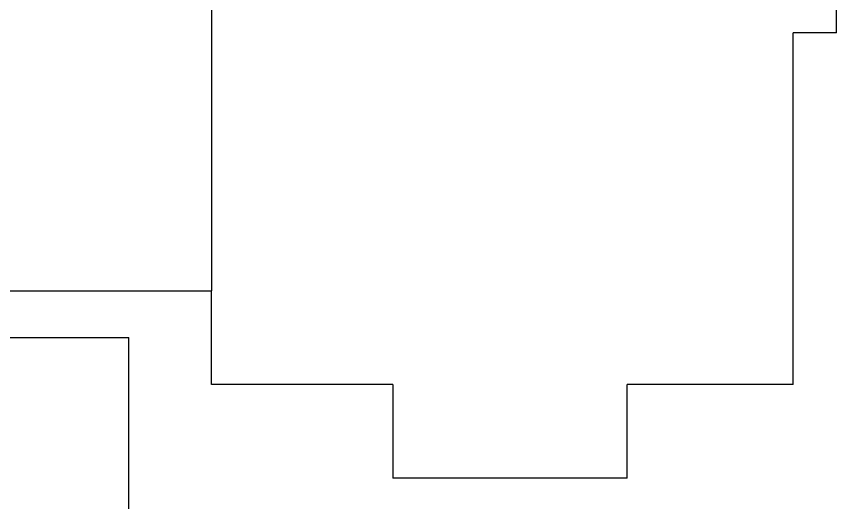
# Model space of a CAD drawing. Header units: metres. Extents: x 0 to 728, y 1000 to 1425.
# Drawn here: x 480 to 550.1, y 1107.9 to 1149.4 of the extents above; entities that cross this region are included whole.
import ezdxf

# ---------------------------------------------------------------- set-up
doc = ezdxf.new("R2010")
doc.units = ezdxf.units.M

msp = doc.modelspace()

# ---------------------------------------------------------------- linework, layer by layer
at = {"layer": 'COMPONENT1'}
for p, q in [((550.084, 1148), (550.084, 1178)), ((496.683, 1150.5), (496.683, 1126)), ((550.084, 1148), (546.384, 1148)), ((546.384, 1118), (546.384, 1148)), ((471.117, 1126), (496.683, 1126)), ((496.683, 1118), (496.683, 1126)), ((471.117, 1122), (489.617, 1122)), ((489.617, 1068), (489.617, 1122)), ((512.183, 1118), (496.683, 1118)), ((512.183, 1118), (512.183, 1110)), ((546.384, 1118), (532.183, 1118)), ((532.183, 1110), (532.183, 1118)), ((532.183, 1110), (512.183, 1110))]:
    msp.add_line(p, q, dxfattribs=at)

doc.saveas('drawing.dxf')
